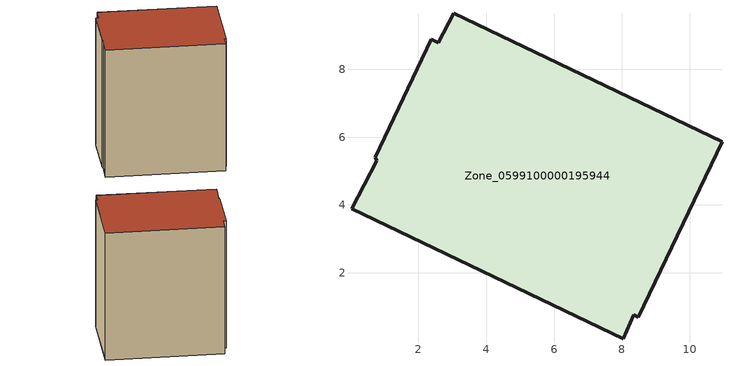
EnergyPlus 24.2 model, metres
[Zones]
Zone_0599100000195944
 floor ground (C_G): 0.77,5.31 0.72,5.41 2.38,8.88 2.58,8.78 3.03,9.65 10.95,5.86 8.49,0.69 8.35,0.76 8.03,0.06 0.03,3.89 z0.16
 wall outside (C_F): 8.49,0.69 10.95,5.86 3.03,9.65 2.58,8.78 2.38,8.88 0.72,5.41 0.77,5.31 0.03,3.89 8.03,0.06 8.35,0.76 8.49,0.69 z0.16:10.42
 roof outside (C_R): 8.03,0.06 8.35,0.76 8.49,0.69 10.95,5.86 3.03,9.65 2.58,8.78 2.38,8.88 0.72,5.41 0.77,5.31 0.03,3.89 z10.42
[BUILDING]
Pand.0599100000195944: North Axis=0; Terrain=City; Loads Convergence Tolerance Value=0.04; Temperature Convergence Tolerance Value=0.4; Solar Distribution=FullExterior; Maximum Number of Warmup Days=25; Minimum Number of Warmup Days=1
[Site:Location]
Rotterdam.The.Hague.AP_ZH_NLD Design_Conditions: Latitude=51.96; Longitude=4.45; Time Zone=1; Elevation=-4.5
[SITE:GROUNDTEMPERATURE:BUILDINGSURFACE]
18, 18, 18, 18, 18, 18, 18, 18, 18, 18, 18, 18
[MATERIAL] Thermal Absorptance=0.9; Solar Absorptance=0.7; Visible Absorptance=0.7
Name | Roughness | Thickness | Conductivity | Density | Specific Heat
G.D.1965 | MediumSmooth | 0.15 | 1 | 540 | 1210
F.D.1965 | Rough | 0.3 | 0.857143 | 1920 | 840
R.D.1965 | MediumRough | 0.2 | 0.08 | 1500 | 1000
[CONSTRUCTION]
C_G: G.D.1965
C_F: F.D.1965
C_R: R.D.1965
[ZONE]
Zone_0599100000195944: Type=1; Multiplier=1; Ceiling Height=Autocalculate; Volume=Autocalculate; Floor Area=autocalculate; Part of Total Floor Area=Yes
[ZONEINFILTRATION:DESIGNFLOWRATE]
Infil_Zone_0599100000195944: Zone or ZoneList or Space or SpaceList=Zone_0599100000195944; Schedule=AlwaysOn; Design Flow Rate Calculation Method=Flow/Area; Flow Rate per Floor Area=0.0042; Constant Term Coefficient=1; Temperature Term Coefficient=0; Velocity Term Coefficient=0; Velocity Squared Term Coefficient=0
[HVACTEMPLATE:ZONE:IDEALLOADSAIRSYSTEM]
Zone_0599100000195944: Maximum Heating Supply Air Temperature=50; Minimum Cooling Supply Air Temperature=13; Maximum Heating Supply Air Humidity Ratio=0.0156; Minimum Cooling Supply Air Humidity Ratio=0.0077; Heating Limit=NoLimit; Cooling Limit=NoLimit; Dehumidification Control Type=ConstantSensibleHeatRatio; Cooling Sensible Heat Ratio=0.7; Dehumidification Setpoint=60; Humidification Control Type=None; Humidification Setpoint=30; Outdoor Air Method=None; Outdoor Air Flow Rate per Person=0.00944; Outdoor Air Flow Rate per Zone Floor Area=0; Outdoor Air Flow Rate per Zone=0; Demand Controlled Ventilation Type=None; Outdoor Air Economizer Type=NoEconomizer; Heat Recovery Type=None; Sensible Heat Recovery Effectiveness=0.7; Latent Heat Recovery Effectiveness=0.65
[ZONECONTROL:THERMOSTAT]
ThermostatControl_Zone_0599100000195944: Zone or ZoneList=Zone_0599100000195944; Control Type Schedule=DualSetpointControlType; Control 1=Thermostat_Zone_0599100000195944; Temperature Difference Between Cutout And Setpoint=0
[THERMOSTATSETPOINT:DUALSETPOINT]
Thermostat_Zone_0599100000195944: Heating Setpoint Temperature Schedule=HeatingSetpoint_Zone_0599100000195944; Cooling Setpoint Temperature Schedule=CoolingSetpoint_Zone_0599100000195944
[SCHEDULE:COMPACT]
HeatingSetpoint_Zone_0599100000195944: Through: 12/31, For: AllDays, Until: 24:00, 21
CoolingSetpoint_Zone_0599100000195944: Through: 12/31, For: AllDays, Until: 24:00, 24
DualSetpointControlType: Through: 12/31, For: AllDays, Until: 24:00, 4
AlwaysOn: Through: 12/31, For: AllDays, Until: 24:00, 1
